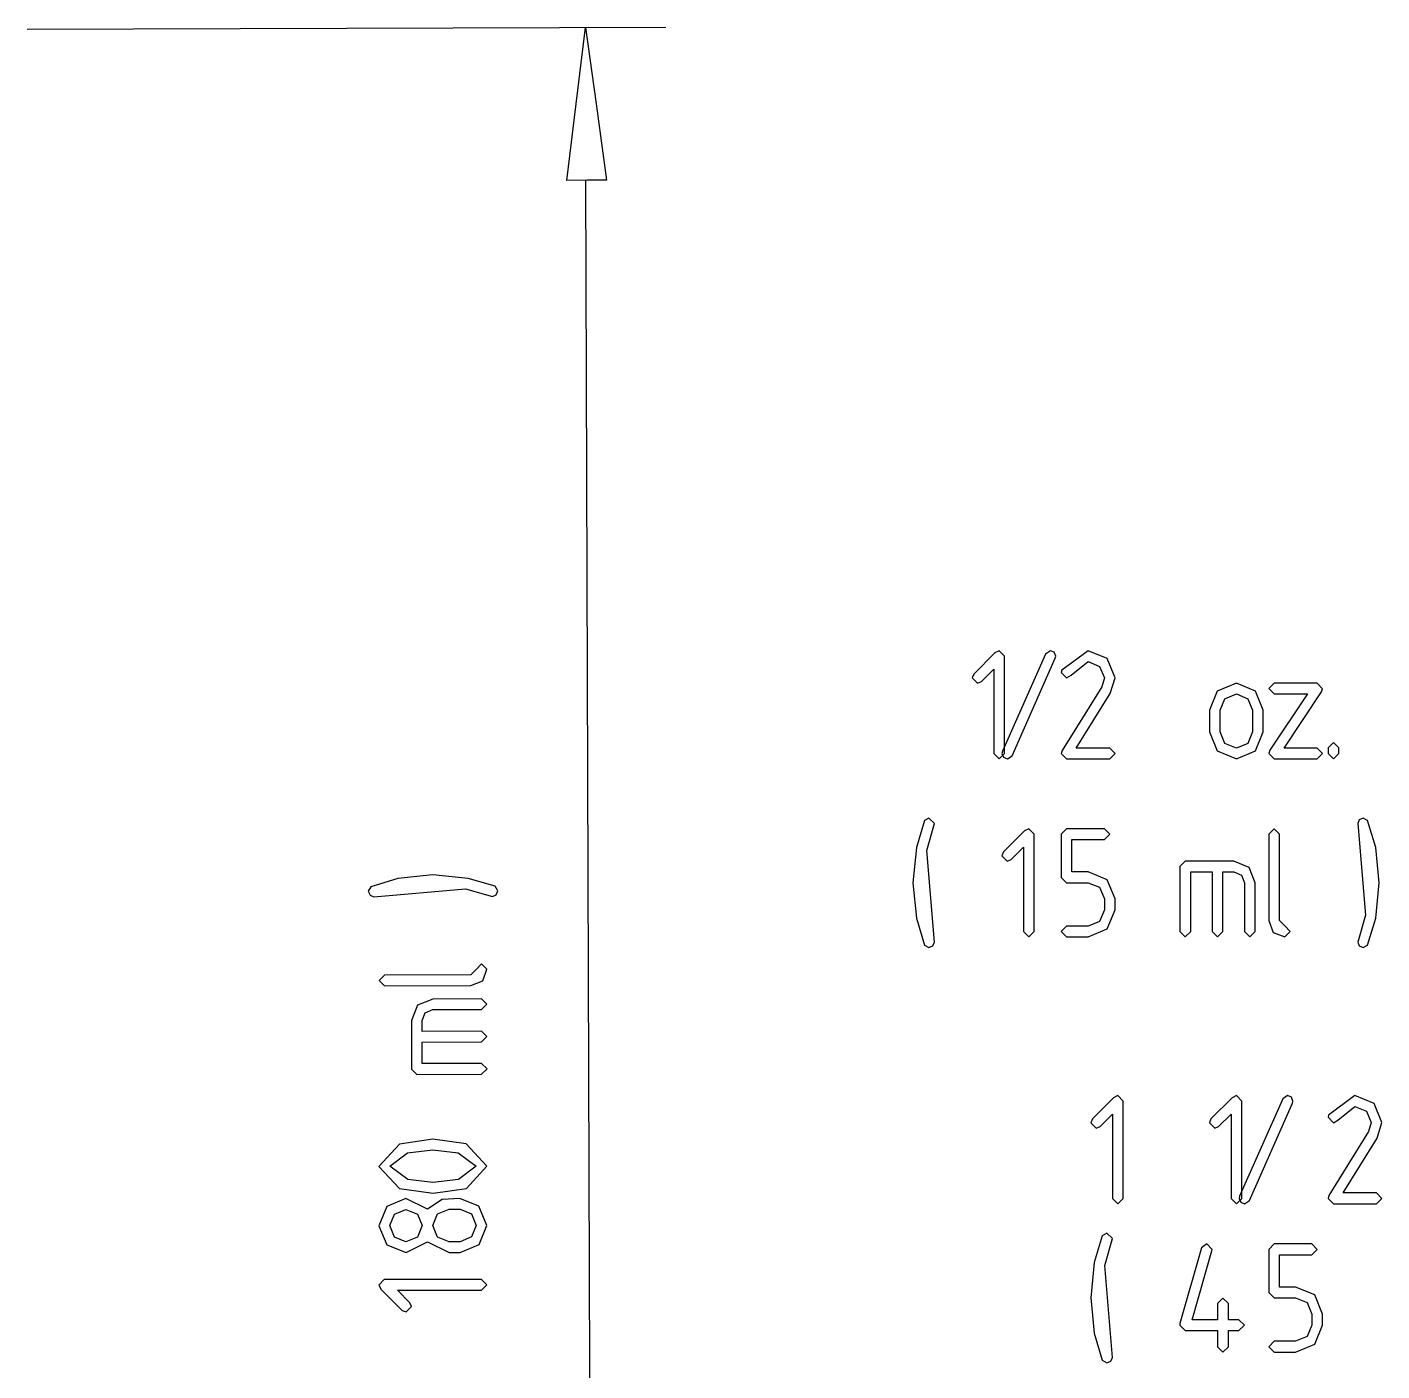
# Model space of a CAD drawing. Header units: metres. Extents: x 0 to 16.5, y 0 to 11.5.
# Drawn here: x 3.09 to 3.725, y 5.338 to 5.968 of the extents above; entities that cross this region are included whole.
import ezdxf

# ---------------------------------------------------------------- set-up
doc = ezdxf.new("R2010")
doc.units = ezdxf.units.M

msp = doc.modelspace()

# ---------------------------------------------------------------- linework, layer by layer
for points in [[(3.09006, 5.96669), (3.38932, 5.96767)], [(3.35172, 5.896), (3.35519, 4.82829)]]:
    msp.add_lwpolyline(points)
for points in [[(3.35226, 5.89594), (3.34293, 5.89589), (3.34728, 5.93169), (3.35161, 5.96756), (3.35661, 5.93181), (3.36154, 5.89606), (3.35226, 5.89594)], [(3.35226, 5.89594), (3.34293, 5.89589), (3.34728, 5.93169), (3.35161, 5.96756), (3.35661, 5.93181), (3.36154, 5.89606), (3.35226, 5.89594)], [(3.54292, 5.6275), (3.54542, 5.625), (3.54796, 5.6275), (3.54796, 5.67307), (3.54542, 5.67562), (3.5434, 5.67458), (3.53353, 5.66471), (3.53282, 5.66287), (3.53532, 5.66037), (3.53711, 5.66118), (3.54292, 5.66699), (3.54292, 5.6275)], [(3.54747, 5.62576), (3.54926, 5.625), (3.55154, 5.62646), (3.57172, 5.6721), (3.57194, 5.67307), (3.57124, 5.67492), (3.56944, 5.67562), (3.56717, 5.67404), (3.54693, 5.62853), (3.54671, 5.6275), (3.54747, 5.62576)], [(3.57471, 5.6665), (3.57449, 5.66547), (3.57699, 5.66287), (3.57915, 5.66417), (3.58708, 5.67057), (3.5925, 5.66829), (3.59472, 5.66297), (3.59347, 5.65875), (3.57493, 5.6289), (3.57449, 5.6275), (3.57699, 5.625), (3.59722, 5.625), (3.59972, 5.6275), (3.59722, 5.63004), (3.58154, 5.63004), (3.59744, 5.65565), (3.59972, 5.66297), (3.59603, 5.67193), (3.58708, 5.67562), (3.57471, 5.6665)], [(3.64762, 5.62869), (3.65653, 5.625), (3.66547, 5.62869), (3.66917, 5.63764), (3.66917, 5.64774), (3.66547, 5.65668), (3.65653, 5.66037), (3.64762, 5.65668), (3.64393, 5.64774), (3.64393, 5.63764), (3.64762, 5.62869)], [(3.66194, 5.63222), (3.65653, 5.63004), (3.65115, 5.63222), (3.64893, 5.63764), (3.64893, 5.64774), (3.65115, 5.65315), (3.65653, 5.65539), (3.66194, 5.65315), (3.66417, 5.64774), (3.66417, 5.63764), (3.66194, 5.63222)], [(3.67225, 5.62901), (3.67171, 5.62744), (3.67421, 5.625), (3.69444, 5.625), (3.69694, 5.6275), (3.69444, 5.63004), (3.67899, 5.63004), (3.6965, 5.65631), (3.69694, 5.65776), (3.69444, 5.66037), (3.67421, 5.66037), (3.67171, 5.65788), (3.67421, 5.65539), (3.68983, 5.65539), (3.67225, 5.62901)], [(3.69949, 5.6275), (3.70199, 5.625), (3.70449, 5.6275), (3.70449, 5.6301), (3.70199, 5.6326), (3.69949, 5.6301), (3.69949, 5.6275)], [(3.51156, 5.58214), (3.51514, 5.59478), (3.51253, 5.59728), (3.51042, 5.59614), (3.50667, 5.5835), (3.50504, 5.567), (3.50667, 5.55046), (3.51042, 5.53782), (3.51253, 5.53662), (3.51438, 5.53743), (3.51514, 5.53917), (3.51156, 5.58214)], [(3.55681, 5.54417), (3.55931, 5.54167), (3.56185, 5.54417), (3.56185, 5.58974), (3.55931, 5.59229), (3.55729, 5.59125), (3.54742, 5.58138), (3.54671, 5.57954), (3.54921, 5.57704), (3.551, 5.57785), (3.55681, 5.58365), (3.55681, 5.54417)], [(3.57699, 5.567), (3.58708, 5.567), (3.59244, 5.56483), (3.59472, 5.5594), (3.59472, 5.55431), (3.5925, 5.54889), (3.58708, 5.54671), (3.57699, 5.54671), (3.57449, 5.54417), (3.57699, 5.54167), (3.58708, 5.54167), (3.59603, 5.54536), (3.59972, 5.55431), (3.59972, 5.5594), (3.59603, 5.56836), (3.58708, 5.57206), (3.57949, 5.57206), (3.57949, 5.58724), (3.59472, 5.58724), (3.59722, 5.58974), (3.59472, 5.59229), (3.57699, 5.59229), (3.57449, 5.58974), (3.57449, 5.5695), (3.57699, 5.567)], [(3.67171, 5.54926), (3.67383, 5.54372), (3.67931, 5.54167), (3.68181, 5.54417), (3.67919, 5.54676), (3.67671, 5.54926), (3.67671, 5.58974), (3.67421, 5.59229), (3.67171, 5.58974), (3.67171, 5.54926)], [(3.71696, 5.55181), (3.71338, 5.53917), (3.71414, 5.53743), (3.71593, 5.53662), (3.71804, 5.53782), (3.72185, 5.55046), (3.72347, 5.567), (3.72185, 5.5835), (3.71804, 5.59614), (3.71593, 5.59728), (3.71414, 5.59651), (3.71338, 5.59478), (3.71696, 5.55181)], [(3.6301, 5.57454), (3.6301, 5.54417), (3.6326, 5.54167), (3.63514, 5.54417), (3.63514, 5.57206), (3.64524, 5.57206), (3.64524, 5.54417), (3.64774, 5.54167), (3.65028, 5.54417), (3.65028, 5.57206), (3.65539, 5.57206), (3.6589, 5.57053), (3.66037, 5.567), (3.66037, 5.54417), (3.66287, 5.54167), (3.66542, 5.54417), (3.66542, 5.56694), (3.66249, 5.57417), (3.65528, 5.57704), (3.6326, 5.57704), (3.6301, 5.57454)], [(3.2954, 5.56413), (3.30806, 5.5606), (3.30979, 5.56136), (3.31054, 5.56319), (3.30935, 5.56532), (3.29671, 5.56901), (3.28015, 5.57064), (3.26367, 5.5689), (3.25108, 5.56511), (3.24989, 5.56299), (3.25071, 5.56119), (3.25244, 5.56037), (3.2954, 5.56413)], [(3.2979, 5.51888), (3.3035, 5.52099), (3.3055, 5.52653), (3.303, 5.52901), (3.3004, 5.52642), (3.2979, 5.52392), (3.25743, 5.52376), (3.25493, 5.52126), (3.25743, 5.51876), (3.2979, 5.51888)], [(3.27268, 5.47721), (3.303, 5.47732), (3.30556, 5.47982), (3.303, 5.48231), (3.27517, 5.48226), (3.27511, 5.49235), (3.303, 5.49246), (3.3055, 5.49496), (3.30294, 5.49744), (3.27511, 5.49739), (3.27511, 5.5025), (3.27658, 5.50603), (3.28011, 5.50754), (3.30294, 5.50758), (3.30544, 5.5101), (3.3029, 5.51264), (3.28017, 5.51253), (3.27294, 5.5096), (3.27007, 5.50239), (3.27013, 5.47971), (3.27268, 5.47721)], [(3.59847, 5.41917), (3.60097, 5.41667), (3.60351, 5.41917), (3.60351, 5.46474), (3.60097, 5.46729), (3.59896, 5.46625), (3.58908, 5.45638), (3.58838, 5.45454), (3.59087, 5.45204), (3.59267, 5.45285), (3.59847, 5.45865), (3.59847, 5.41917)], [(3.65403, 5.41917), (3.65653, 5.41667), (3.65907, 5.41917), (3.65907, 5.46474), (3.65653, 5.46729), (3.65451, 5.46625), (3.64464, 5.45638), (3.64393, 5.45454), (3.64643, 5.45204), (3.64822, 5.45285), (3.65403, 5.45865), (3.65403, 5.41917)], [(3.65858, 5.41743), (3.66037, 5.41667), (3.66265, 5.41813), (3.68283, 5.46376), (3.68306, 5.46474), (3.68235, 5.46658), (3.68056, 5.46729), (3.67828, 5.46571), (3.65804, 5.42019), (3.65782, 5.41917), (3.65858, 5.41743)], [(3.69971, 5.45817), (3.69949, 5.45714), (3.70199, 5.45454), (3.70415, 5.45583), (3.71208, 5.46224), (3.7175, 5.45996), (3.71972, 5.45464), (3.71847, 5.45042), (3.69993, 5.42057), (3.69949, 5.41917), (3.70199, 5.41667), (3.72222, 5.41667), (3.72472, 5.41917), (3.72222, 5.42171), (3.70654, 5.42171), (3.72244, 5.44732), (3.72472, 5.45464), (3.72103, 5.4636), (3.71208, 5.46729), (3.69971, 5.45817)], [(3.26449, 5.4446), (3.25487, 5.43414), (3.26458, 5.42376), (3.28022, 5.4216), (3.29589, 5.42382), (3.3055, 5.43431), (3.29579, 5.44471), (3.28011, 5.44689), (3.26449, 5.4446)], [(3.29204, 5.44054), (3.30046, 5.43429), (3.2921, 5.428), (3.28017, 5.42665), (3.26839, 5.428), (3.25993, 5.43419), (3.26828, 5.44049), (3.28011, 5.44185), (3.29204, 5.44054)], [(3.30175, 5.41547), (3.29281, 5.41911), (3.28444, 5.41862), (3.27761, 5.41406), (3.26747, 5.41906), (3.25857, 5.41531), (3.25487, 5.40636), (3.25863, 5.39746), (3.26757, 5.39378), (3.27767, 5.39881), (3.28782, 5.39382), (3.29292, 5.39388), (3.30186, 5.39756), (3.3055, 5.40653), (3.30175, 5.41547)], [(3.27294, 5.40103), (3.26751, 5.39882), (3.26215, 5.40099), (3.25993, 5.40642), (3.2621, 5.41183), (3.26753, 5.41401), (3.27289, 5.41183), (3.27511, 5.40646), (3.27294, 5.40103)], [(3.29828, 5.40108), (3.29292, 5.39887), (3.28781, 5.39887), (3.28239, 5.40104), (3.28017, 5.40647), (3.28233, 5.41189), (3.28776, 5.41411), (3.29286, 5.41411), (3.29829, 5.41194), (3.30046, 5.40651), (3.29828, 5.40108)], [(3.59489, 5.38769), (3.59847, 5.40033), (3.59586, 5.40283), (3.59375, 5.40169), (3.59, 5.38906), (3.58838, 5.37256), (3.59, 5.35601), (3.59375, 5.34337), (3.59586, 5.34218), (3.59771, 5.34299), (3.59847, 5.34472), (3.59489, 5.38769)], [(3.63254, 5.35736), (3.64774, 5.35736), (3.64774, 5.34972), (3.65028, 5.34722), (3.65278, 5.34972), (3.65278, 5.35736), (3.65776, 5.35736), (3.66037, 5.35986), (3.65776, 5.36236), (3.65278, 5.36236), (3.65278, 5.36996), (3.65028, 5.3725), (3.64774, 5.36996), (3.64774, 5.36236), (3.63585, 5.36236), (3.64501, 5.39453), (3.64518, 5.39529), (3.64264, 5.39785), (3.64025, 5.39594), (3.6301, 5.36057), (3.63004, 5.35986), (3.63254, 5.35736)], [(3.67421, 5.37256), (3.68431, 5.37256), (3.68967, 5.37039), (3.69194, 5.36496), (3.69194, 5.35986), (3.68972, 5.35444), (3.68431, 5.35226), (3.67421, 5.35226), (3.67171, 5.34972), (3.67421, 5.34722), (3.68431, 5.34722), (3.69325, 5.35092), (3.69694, 5.35986), (3.69694, 5.36496), (3.69325, 5.37392), (3.68431, 5.37761), (3.67671, 5.37761), (3.67671, 5.39279), (3.69194, 5.39279), (3.69444, 5.39529), (3.69194, 5.39785), (3.67421, 5.39785), (3.67171, 5.39529), (3.67171, 5.37506), (3.67421, 5.37256)], [(3.303, 5.37624), (3.3055, 5.37875), (3.303, 5.38124), (3.25738, 5.38113), (3.25489, 5.37858), (3.25592, 5.37657), (3.26583, 5.36669), (3.26764, 5.366), (3.27013, 5.36854), (3.26936, 5.37032), (3.26351, 5.37614), (3.303, 5.37624)]]:
    msp.add_lwpolyline(points, close=True)

doc.saveas('drawing.dxf')
